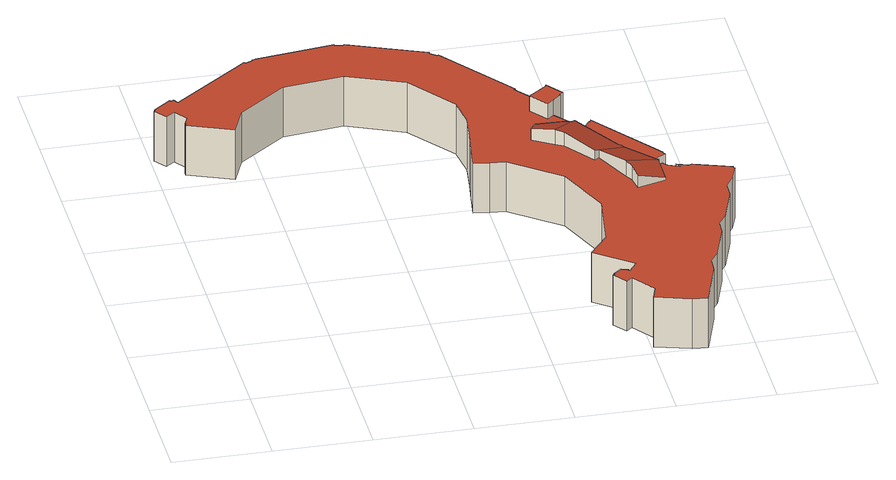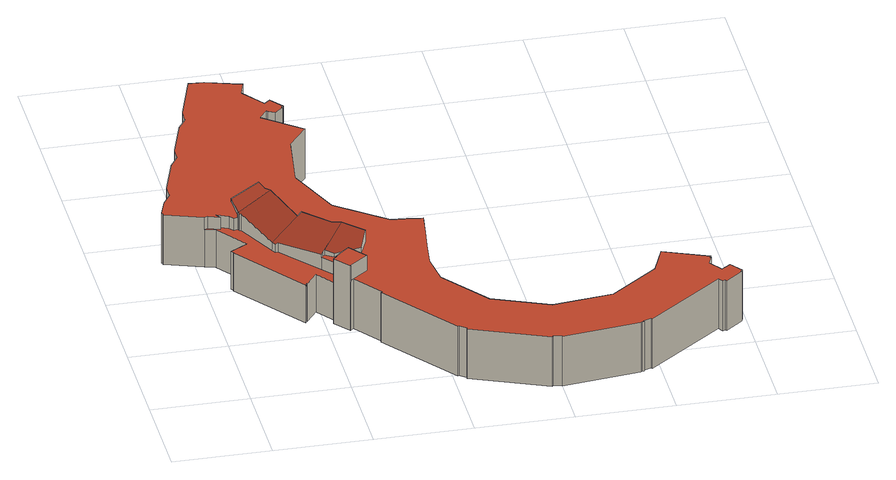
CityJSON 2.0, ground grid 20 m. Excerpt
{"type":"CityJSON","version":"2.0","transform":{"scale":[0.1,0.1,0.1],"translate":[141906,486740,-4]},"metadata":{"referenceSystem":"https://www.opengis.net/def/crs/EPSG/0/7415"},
"CityObjects":{
"building1":{"type":"Building","attributes":{"b3_bouwlagen":4,"b3_dak_type":"slanted","b3_extrusie":0,"b3_h_dak_50p":7.61,"b3_h_dak_70p":7.63,"b3_h_dak_max":11.45,"b3_h_dak_min":4.67,"b3_h_maaiveld":-3.59,"b3_is_glas_dak":false,"b3_kas_warenhuis":false,"b3_mutatie_AHN3_AHN4":false,"b3_mutatie_AHN4_AHN5":false,"b3_n_vlakken":49,"b3_opp_buitenmuur":4622.89,"b3_opp_dak_plat":2564.55,"b3_opp_dak_schuin":244.97,"b3_opp_grond":2779.93,"b3_opp_scheidingsmuur":0,"b3_rmse_lod12":1.21,"b3_rmse_lod13":1.17,"b3_rmse_lod22":0.854,"b3_succes":true,"b3_t_run":4285,"b3_val3dity_lod12":"[]","b3_val3dity_lod13":"[]","b3_val3dity_lod22":"[]","b3_volume_lod12":31202.51,"b3_volume_lod13":31278.54,"b3_volume_lod22":31182.9,"geconstateerd":false,"oorspronkelijkbouwjaar":1991,"rf_force_lod11":false,"status":"Pand in gebruik"},"children":["building1-1"]},
"building1-1":{"type":"BuildingPart","parents":["building1"],"geometry":[{"type":"Solid","lod":"2.2","boundaries":[[[[0,1,2,3,4,5,6,7,8,9,10,11,12,13,14,15,16,17,18,19,20,21,22,23,24,25,26,27,28,29,30,31,32,33,34,35,36,37,38,39,40,41,42,43,44,45,46,47,48,49,50,51,52,53,54,55,56,57,58,59,60,61,62,63,64,65,66,67,68,69,70,71,72,73,74,75,76,77,78,79,80,81,82,83,84,85,86]],[[87,36,35,88]],[[89,10,9,90]],[[91,44,43,92]],[[93,53,52,94]],[[95,39,38,96]],[[97,64,63,98]],[[98,63,62,99]],[[100,55,54,101]],[[96,38,37,102]],[[102,37,36,87]],[[103,67,66,104]],[[104,66,65,105]],[[106,34,33,107]],[[88,35,34,106]],[[108,29,28,109]],[[107,33,32,110]],[[110,32,31,111]],[[111,31,30,112]],[[113,8,7,114]],[[112,30,29,108]],[[115,116,117,118]],[[119,27,26,120]],[[121,12,11,122]],[[122,11,10,89]],[[123,25,24,124]],[[124,24,23,125]],[[126,20,19,127]],[[127,19,18,128]],[[129,22,21,130]],[[131,15,14,132]],[[132,14,13,133]],[[133,13,12,121]],[[90,9,8,113]],[[114,7,6,134]],[[135,5,4,136]],[[137,68,67,103]],[[138,69,68,137]],[[105,65,64,97]],[[99,62,61,139]],[[139,61,60,140]],[[140,60,59,141]],[[141,59,58,142]],[[142,58,57,143]],[[144,145,146,147]],[[148,71,70,145,144]],[[149,72,71,148]],[[145,70,69,138]],[[130,21,20,126]],[[125,23,22,129]],[[150,151,152,153,154]],[[136,4,3,155]],[[156,157,158,159]],[[160,161,157,156]],[[162,163,161,160]],[[164,49,48,165]],[[134,6,5,135]],[[166,79,78,167]],[[168,76,75,169]],[[170,77,76,168]],[[167,78,77,170]],[[120,26,25,123]],[[169,75,74,171]],[[172,173,174,171,175]],[[176,177,178,179]],[[180,181,182,183,184]],[[179,178,185,186]],[[186,185,187,188]],[[155,3,2,189]],[[190,191,151,150]],[[192,193,194,195]],[[196,1,0,197]],[[189,2,1,196]],[[197,0,86,198]],[[199,81,80,200]],[[200,80,79,166]],[[201,82,81,199]],[[175,171,74,73,202]],[[202,73,72,149]],[[183,182,174,173]],[[195,194,203,204]],[[204,203,181,180]],[[205,206,191,190]],[[159,158,207,208]],[[209,210,206,205]],[[208,207,210,209]],[[211,212,213,214]],[[198,86,85,212,211]],[[212,85,84,215]],[[118,117,173,172]],[[215,84,83,216]],[[188,187,163,162]],[[217,218,219,220]],[[220,219,152,151]],[[221,222,218,217]],[[223,224,222,221]],[[101,54,53,93]],[[143,57,56,225]],[[225,56,55,100]],[[226,46,45,227]],[[228,47,46,226]],[[165,48,47,228]],[[227,45,44,91]],[[229,51,50,230]],[[94,52,51,229]],[[230,50,49,164]],[[231,17,16,232]],[[92,43,42,233]],[[233,42,41,234]],[[234,41,40,235]],[[235,40,39,95]],[[232,16,15,131]],[[128,18,17,231]],[[147,146,116,115]],[[236,237,193,192]],[[154,153,237,236]],[[184,183,238,239]],[[239,238,240,241]],[[241,240,177,176]],[[216,83,82,201]],[[109,28,27,119]],[[214,213,224,223]],[[147,115,118,172,175,202,149,148,144]],[[190,159,208,209,205]],[[154,236,192,195,156,159,190,150]],[[239,241,188,162,160,156,195,204,180,184]],[[241,176,179,186,188]],[[214,223,221,217,220,151,191,206,210,207,158,157,161,163,187,185,178,177,240,238,183,173,117,116,146,145,138,137,103,104,105,97,98,99,139,140,141,142,143,225,100,101,93,94,229,230,164,165,228,226,227,91,92,233,234,235,95,96,102,87,88,106,107,110,111,112,108,109,119,120,123,124,125,129,130,126,127,128,231,232,131,132,133,121,122,89,90,113,114,134,135,136,155,189,196,197,198,211]],[[224,213,212,215,216,201,199,200,166,167,170,168,169,171,174,182,181,203,194,193,237,153,152,219,218,222]]]],"semantics":{"surfaces":[{"type":"GroundSurface"},{"type":"WallSurface","on_footprint_edge":true},{"type":"WallSurface","on_footprint_edge":false},{"type":"RoofSurface","b3_azimut":200.89,"b3_h_dak_50p":11,"b3_h_dak_70p":11.01,"b3_h_dak_max":11.05,"b3_h_dak_min":10.96,"b3_hellingshoek":0.713},{"type":"RoofSurface","b3_azimut":101.23,"b3_h_dak_50p":9.53,"b3_h_dak_70p":9.98,"b3_h_dak_max":10.96,"b3_h_dak_min":8.28,"b3_hellingshoek":21.03},{"type":"RoofSurface","b3_azimut":32.44,"b3_h_dak_50p":8.85,"b3_h_dak_70p":9.39,"b3_h_dak_max":11.03,"b3_h_dak_min":6.62,"b3_hellingshoek":21.01},{"type":"RoofSurface","b3_azimut":70.38,"b3_h_dak_50p":8.84,"b3_h_dak_70p":9.42,"b3_h_dak_max":10.87,"b3_h_dak_min":6.64,"b3_hellingshoek":20.54},{"type":"RoofSurface","b3_azimut":4.39,"b3_h_dak_50p":9.4,"b3_h_dak_70p":9.84,"b3_h_dak_max":10.94,"b3_h_dak_min":8.36,"b3_hellingshoek":20.9},{"type":"RoofSurface","b3_azimut":76.56,"b3_h_dak_50p":7.61,"b3_h_dak_70p":7.61,"b3_h_dak_max":11.04,"b3_h_dak_min":7.6,"b3_hellingshoek":0.0198},{"type":"RoofSurface","b3_azimut":39.42,"b3_h_dak_50p":4.91,"b3_h_dak_70p":4.91,"b3_h_dak_max":11,"b3_h_dak_min":4.89,"b3_hellingshoek":0.192}],"values":[[0,1,1,1,1,1,1,1,1,1,1,1,1,1,1,1,1,1,1,1,1,2,1,1,1,1,1,1,1,1,1,1,1,1,1,1,1,1,1,1,1,1,1,1,2,1,1,1,1,1,2,1,2,2,2,1,1,1,1,1,1,1,1,2,2,2,2,2,1,2,2,1,1,1,1,1,1,1,1,2,2,2,2,2,2,2,2,1,1,2,1,2,2,2,2,2,1,1,1,1,1,1,1,1,1,1,1,1,1,1,1,1,1,2,2,2,2,2,2,1,1,2,3,4,5,6,7,8,9]]}}]}
},
"vertices":[
[1058,468,4],[1061,466,4],[1048,429,4],[1031,403,4],[1030,373,4],[1004,294,4],[987,268,4],[985,238,4],[959,159,4],[942,134,4],[940,103,4],[907,1,4],[876,3,4],[804,26,4],[814,58,4],[778,105,4],[766,95,4],[745,123,4],[749,125,4],[748,129,4],[765,142,4],[778,137,4],[781,134,4],[797,156,4],[722,215,4],[762,266,4],[779,389,4],[732,505,4],[632,582,4],[601,585,4],[569,590,4],[576,644,4],[583,691,4],[591,749,4],[583,813,4],[508,912,4],[393,960,4],[269,945,4],[171,870,4],[146,809,4],[55,847,4],[58,852,4],[55,853,4],[63,872,4],[44,898,4],[25,885,4],[6,911,4],[10,914,4],[8,916,4],[44,944,4],[48,941,4],[52,944,4],[59,934,4],[215,1053,4],[218,1050,4],[234,1057,4],[233,1059,4],[238,1060,4],[240,1061,4],[400,1081,4],[400,1078,4],[417,1075,4],[419,1078,4],[574,1014,4],[573,1010,4],[587,999,4],[589,1001,4],[708,845,4],[705,843,4],[749,785,4],[755,790,4],[757,791,4],[783,757,4],[775,750,4],[776,749,4],[807,708,4],[831,739,4],[832,737,4],[834,743,4],[835,744,4],[946,597,4],[945,596,4],[950,589,4],[913,568,4],[961,505,4],[982,498,4],[1059,472,4],[393,960,116],[508,912,116],[940,103,116],[942,134,116],[44,898,116],[63,872,116],[215,1053,116],[59,934,116],[146,809,116],[171,870,116],[573,1010,116],[574,1014,116],[419,1078,116],[234,1057,116],[218,1050,116],[269,945,116],[708,845,116],[589,1001,116],[587,999,116],[583,813,116],[591,749,116],[601,585,116],[632,582,116],[583,691,116],[576,644,116],[569,590,116],[959,159,116],[985,238,116],[717,759,150],[717,759,116],[746,722,116],[746,722,150],[732,505,116],[779,389,116],[876,3,116],[907,1,116],[762,266,116],[722,215,116],[797,156,116],[765,142,116],[748,129,116],[749,125,116],[781,134,116],[778,137,116],[778,105,116],[814,58,116],[804,26,116],[987,268,116],[1004,294,116],[1030,373,116],[705,843,116],[749,785,116],[417,1075,116],[400,1078,116],[400,1081,116],[240,1061,116],[238,1060,116],[755,790,150],[755,790,116],[756,789,116],[756,789,150],[757,791,150],[783,757,150],[920,512,126],[920,512,116],[920,512,89],[918,513,89],[918,513,127],[1031,403,116],[811,559,133],[811,559,116],[848,481,116],[848,481,151],[802,552,138],[802,552,116],[755,616,146],[755,616,116],[44,944,116],[8,916,116],[835,744,89],[834,743,89],[831,739,89],[807,708,89],[832,737,89],[776,749,89],[759,733,150],[759,733,116],[759,733,89],[776,749,150],[768,695,123],[768,695,116],[713,690,116],[713,690,127],[861,610,109],[861,610,89],[793,693,89],[793,693,116],[793,693,123],[697,652,116],[697,652,142],[739,626,116],[739,626,150],[1048,429,116],[918,511,127],[918,511,116],[914,516,126],[914,516,89],[871,603,89],[871,603,107],[1061,466,116],[1058,468,116],[1059,472,116],[945,596,89],[946,597,89],[950,589,89],[775,750,150],[866,612,89],[866,612,107],[919,450,122],[919,450,116],[856,465,116],[856,465,147],[861,434,143],[861,434,116],[982,498,116],[982,498,89],[976,496,89],[976,496,116],[961,505,89],[913,568,89],[935,505,116],[935,505,89],[927,514,89],[927,514,116],[959,494,116],[959,494,89],[952,504,116],[952,504,89],[233,1059,116],[6,911,116],[25,885,116],[10,914,116],[52,944,116],[48,941,116],[745,123,116],[766,95,116],[55,853,116],[58,852,116],[55,847,116],[917,516,125],[917,516,89],[790,690,116],[790,690,125],[785,684,116],[785,684,127]
]}
